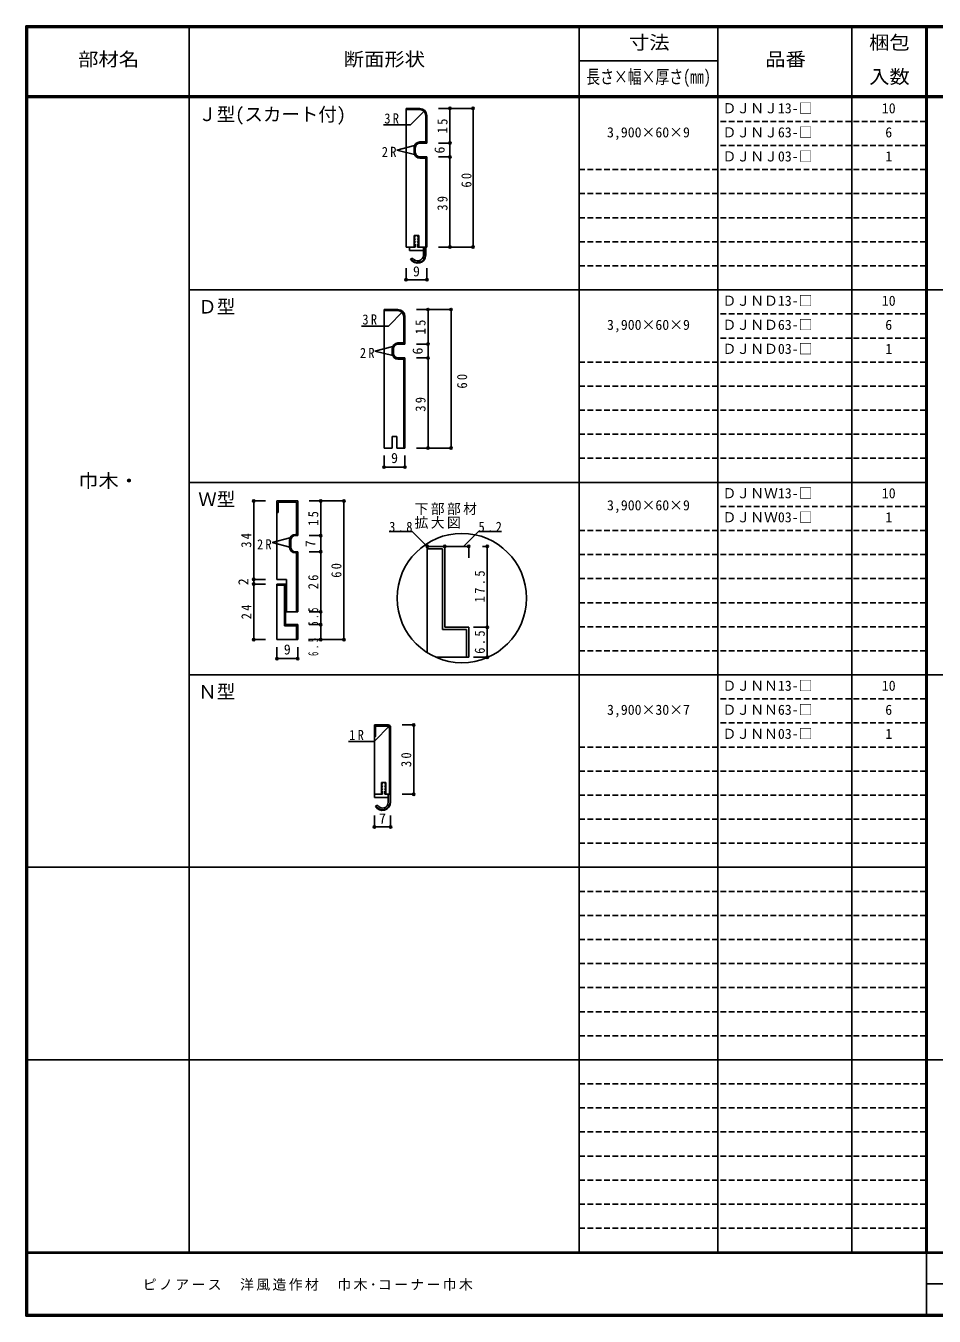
# Model space of a CAD drawing. Units: millimetres on the paper, enlarged 3 times, with parts at other scales. Extents: x -600 to 570, y -431 to 418.
# Drawn here: x -600 to -10, y -420 to 418 of the extents above; entities that cross this region are included whole.
import ezdxf
from ezdxf.enums import TextEntityAlignment as Align

# ---------------------------------------------------------------- set-up
doc = ezdxf.new("R2010")
doc.units = ezdxf.units.MM
doc.header["$LTSCALE"] = 3
doc.header["$PDMODE"] = 32
doc.header["$PDSIZE"] = 1.5
doc.linetypes.add('DASHED1', pattern=[1.8, 1.2, -0.6])
for name, color, linetype in [('0-3', 7, 'Continuous'), ('0-4', 3, 'Continuous'), ('0-A', 7, 'Continuous'), ('0-B', 7, 'Continuous'), ('1-A', 7, 'Continuous'), ('3-4', 3, 'Continuous'), ('3-A', 7, 'Continuous'), ('3-B', 4, 'Continuous'), ('F-1', 7, 'DASHED1'), ('F-A', 7, 'Continuous')]:
    doc.layers.add(name, color=color, linetype=linetype)
doc.styles.add('ＭＳ ゴシック', font='')
doc.styles.get('ＭＳ ゴシック').set_extended_font_data('MS Gothic')

msp = doc.modelspace()

# ---------------------------------------------------------------- linework, layer by layer
at = {"layer": '0-3'}
for p, q in [((-347.009, 281.316), (-347.759, 279.441)), ((-347.759, 277.566), (-347.009, 279.441)), ((-347.009, 279.441), (-347.759, 279.441)), ((-347.759, 275.691), (-347.009, 277.566)), ((-347.009, 277.566), (-347.759, 277.566)), ((-347.009, 281.316), (-345.509, 281.316)), ((-345.509, 281.316), (-344.759, 279.441)), ((-344.759, 277.566), (-345.509, 279.441)), ((-344.759, 279.441), (-345.509, 279.441)), ((-344.759, 275.691), (-345.509, 277.566)), ((-344.759, 277.566), (-345.509, 277.566)), ((-350.759, 273.816), (-350.759, 271.566)), ((-350.759, 273.816), (-347.009, 273.816)), ((-350.759, 271.566), (-341.759, 271.566)), ((-347.009, 275.691), (-347.759, 275.691)), ((-347.009, 275.691), (-347.009, 273.816)), ((-344.759, 275.691), (-345.509, 275.691)), ((-345.509, 275.691), (-345.509, 273.816)), ((-340.259, 273.816), (-345.509, 273.816)), ((-341.759, 273.816), (-341.759, 268.566)), ((-340.634, 273.816), (-340.634, 268.566)), ((-340.259, 273.816), (-340.259, 268.566)), ((-350.055, 265.941), (-348.756, 266.691)), ((-368.313, -74), (-369.063, -75.875)), ((-368.313, -74), (-366.813, -74)), ((-366.813, -74), (-366.063, -75.875)), ((-373.563, -81.5), (-373.563, -83.75)), ((-373.563, -81.5), (-368.313, -81.5)), ((-373.563, -83.75), (-364.563, -83.75)), ((-369.063, -77.75), (-368.313, -75.875)), ((-368.313, -75.875), (-369.063, -75.875)), ((-369.063, -79.625), (-368.313, -77.75)), ((-368.313, -77.75), (-369.063, -77.75)), ((-368.313, -79.625), (-369.063, -79.625)), ((-368.313, -79.625), (-368.313, -81.5)), ((-366.063, -77.75), (-366.813, -75.875)), ((-366.063, -75.875), (-366.813, -75.875)), ((-366.063, -79.625), (-366.813, -77.75)), ((-366.063, -77.75), (-366.813, -77.75)), ((-366.063, -79.625), (-366.813, -79.625)), ((-366.813, -79.625), (-366.813, -81.5)), ((-363.063, -81.5), (-366.813, -81.5)), ((-364.563, -81.5), (-364.563, -86.75)), ((-363.438, -81.5), (-363.438, -86.75)), ((-363.063, -81.5), (-363.063, -86.75)), ((-372.859, -89.375), (-371.56, -88.625))]:
    msp.add_line(p, q, dxfattribs=at)
for centre, radius in [((-345.509, 268.566), 5.25), ((-345.509, 268.566), 4.875), ((-345.509, 268.566), 3.75), ((-368.313, -86.75), 5.25), ((-368.313, -86.75), 4.875), ((-368.313, -86.75), 3.75)]:
    msp.add_arc(centre, radius, 210, 0, dxfattribs=at)
at = {"layer": '0-4'}
for p, q in [((-344.009, 363.816), (-353.009, 363.816)), ((-353.009, 273.816), (-353.009, 363.816)), ((-353.009, 363.066), (-344.062, 363.066)), ((-340.259, 359.262), (-340.259, 342.066)), ((-339.509, 359.316), (-339.509, 341.316)), ((-347.759, 335.316), (-347.759, 338.316)), ((-347.009, 335.316), (-347.009, 338.316)), ((-344.009, 342.066), (-340.259, 342.066)), ((-344.009, 341.316), (-339.509, 341.316)), ((-344.009, 332.316), (-339.509, 332.316)), ((-344.009, 331.566), (-340.259, 331.566)), ((-340.259, 273.816), (-340.259, 331.566)), ((-339.509, 273.816), (-339.509, 332.316)), ((-347.759, 281.316), (-344.759, 281.316)), ((-347.759, 281.316), (-347.759, 273.816)), ((-344.759, 281.316), (-344.759, 273.816)), ((-353.009, 273.816), (-347.759, 273.816)), ((-339.509, 273.816), (-344.759, 273.816)), ((-358.257, 233.275), (-367.257, 233.275)), ((-367.257, 143.275), (-367.257, 233.275)), ((-367.257, 232.525), (-358.311, 232.525)), ((-354.507, 228.722), (-354.507, 211.525)), ((-353.757, 228.775), (-353.757, 210.775)), ((-358.257, 211.525), (-354.507, 211.525)), ((-358.257, 210.775), (-353.757, 210.775)), ((-362.007, 204.775), (-362.007, 207.775)), ((-361.257, 204.775), (-361.257, 207.775)), ((-358.257, 201.775), (-353.757, 201.775)), ((-353.757, 143.275), (-353.757, 201.775)), ((-358.257, 201.025), (-354.507, 201.025)), ((-354.507, 143.275), (-354.507, 201.025)), ((-367.257, 143.275), (-362.007, 143.275)), ((-362.007, 150.775), (-359.007, 150.775)), ((-362.007, 150.775), (-362.007, 143.275)), ((-359.007, 150.775), (-359.007, 143.275)), ((-353.757, 143.275), (-359.007, 143.275)), ((-423.421, 108.937), (-436.921, 108.937)), ((-436.921, 108.937), (-436.921, 57.937)), ((-424.171, 108.187), (-436.171, 108.187)), ((-424.171, 87.187), (-424.171, 108.187)), ((-423.421, 86.437), (-423.421, 108.937)), ((-424.921, 87.187), (-424.171, 87.187)), ((-424.921, 86.437), (-423.421, 86.437)), ((-428.671, 78.937), (-428.671, 83.437)), ((-427.921, 78.937), (-427.921, 83.437)), ((-424.921, 75.937), (-423.421, 75.937)), ((-423.421, 36.937), (-423.421, 75.937)), ((-424.921, 75.187), (-424.171, 75.187)), ((-424.171, 36.937), (-424.171, 75.187)), ((-430.621, 57.937), (-436.921, 57.937)), ((-436.921, 54.937), (-436.921, 18.937)), ((-431.221, 54.937), (-436.921, 54.937)), ((-431.971, 54.187), (-436.921, 54.187)), ((-431.971, 54.187), (-431.971, 27.937)), ((-431.221, 54.937), (-431.221, 28.687)), ((-430.621, 36.937), (-430.621, 57.937)), ((-430.621, 36.937), (-423.421, 36.937)), ((-436.921, 18.937), (-423.421, 18.937)), ((-373.563, -81.5), (-373.563, -36.5)), ((-364.563, -36.5), (-373.563, -36.5)), ((-365.313, -37.25), (-372.813, -37.25)), ((-363.813, -38.75), (-363.813, -81.5)), ((-363.063, -38), (-363.063, -81.5)), ((-369.063, -74), (-366.063, -74)), ((-369.063, -74), (-369.063, -81.5)), ((-366.063, -74), (-366.063, -81.5)), ((-373.563, -81.5), (-369.063, -81.5)), ((-363.063, -81.5), (-366.063, -81.5))]:
    msp.add_line(p, q, dxfattribs=at)
for points in [[(-436.921, 101.437), (-436.171, 101.437), (-436.171, 108.187)], [(-424.171, 18.937), (-424.171, 27.937), (-431.971, 27.937)], [(-423.421, 18.937), (-423.421, 28.687), (-431.221, 28.687)], [(-373.563, -44), (-372.813, -44), (-372.813, -37.25)]]:
    msp.add_lwpolyline(points, dxfattribs=at)
for centre, radius, start, end in [((-344.009, 359.316), 4.5, 0, 90), ((-344.009, 359.316), 3.75, 0, 90), ((-344.009, 338.316), 3.75, 90, 180), ((-344.009, 335.316), 3.75, 180, 270), ((-344.009, 338.316), 3, 90, 180), ((-344.009, 335.316), 3, 180, 270), ((-358.257, 228.775), 4.5, 0, 90), ((-358.257, 228.775), 3.75, 0, 90), ((-358.257, 207.775), 3.75, 90, 180), ((-358.257, 207.775), 3, 90, 180), ((-358.257, 204.775), 3.75, 180, 270), ((-358.257, 204.775), 3, 180, 270), ((-424.921, 83.437), 3.75, 90, 180), ((-424.921, 83.437), 3, 90, 180), ((-424.921, 78.937), 3.75, 180, 270), ((-424.921, 78.937), 3, 180, 270), ((-365.313, -38.75), 1.5, 0, 90), ((-364.563, -38), 1.5, 0, 90)]:
    msp.add_arc(centre, radius, start, end, dxfattribs=at)
at = {"layer": '0-B', "color": 4}
for p, q in [((-309.509, 363.816), (-332.009, 363.816)), ((-324.509, 363.816), (-324.509, 273.816)), ((-309.509, 363.816), (-309.509, 273.816)), ((-347.459, 339.786), (-359.009, 336.816)), ((-347.462, 333.853), (-359.009, 336.816)), ((-324.509, 341.316), (-332.009, 341.316)), ((-324.509, 332.316), (-332.009, 332.316)), ((-309.509, 273.816), (-332.009, 273.816)), ((-353.009, 252.571), (-353.009, 260.071)), ((-339.509, 252.571), (-339.509, 260.071)), ((-353.009, 252.571), (-339.509, 252.571)), ((-355.075, 231.957), (-364.484, 222.548)), ((-323.757, 233.275), (-346.257, 233.275)), ((-338.757, 233.275), (-338.757, 143.275)), ((-323.757, 233.275), (-323.757, 143.275)), ((-364.484, 222.548), (-381.862, 222.548)), ((-338.757, 210.775), (-346.257, 210.775)), ((-361.707, 209.245), (-373.257, 206.275)), ((-361.71, 203.312), (-373.257, 206.275)), ((-338.757, 201.775), (-346.257, 201.775)), ((-323.757, 143.275), (-346.257, 143.275)), ((-367.257, 130.872), (-367.257, 138.372)), ((-353.757, 130.872), (-353.757, 138.372)), ((-367.257, 130.872), (-353.757, 130.872)), ((-451.921, 57.937), (-451.921, 108.937)), ((-451.921, 108.937), (-444.421, 108.937)), ((-408.421, 108.937), (-415.921, 108.937)), ((-408.421, 86.437), (-408.421, 108.937)), ((-393.421, 108.937), (-408.421, 108.937)), ((-393.421, 108.937), (-393.421, 18.937)), ((-428.534, 84.907), (-440.084, 81.937)), ((-408.421, 86.437), (-415.921, 86.437)), ((-408.421, 75.937), (-408.421, 86.437)), ((-428.537, 78.974), (-440.084, 81.937)), ((-408.421, 75.937), (-415.921, 75.937)), ((-408.421, 36.937), (-408.421, 75.937)), ((-451.921, 54.937), (-451.921, 57.937)), ((-451.921, 57.937), (-444.421, 57.937)), ((-451.921, 18.937), (-451.921, 54.937)), ((-451.921, 54.937), (-444.421, 54.937)), ((-408.421, 36.937), (-415.921, 36.937)), ((-408.421, 28.687), (-408.421, 36.937)), ((-408.421, 28.687), (-415.921, 28.687)), ((-408.421, 18.937), (-408.421, 28.687)), ((-451.921, 18.937), (-444.421, 18.937)), ((-408.421, 18.937), (-415.921, 18.937)), ((-393.421, 18.937), (-408.421, 18.937)), ((-436.921, 6.534), (-436.921, 14.034)), ((-423.421, 6.534), (-423.421, 14.034)), ((-436.921, 6.534), (-423.421, 6.534)), ((-363.504, -36.939), (-373.792, -47.227)), ((-348.063, -36.5), (-355.563, -36.5)), ((-348.063, -36.5), (-348.063, -81.5)), ((-373.792, -47.227), (-390.419, -47.227)), ((-348.063, -81.5), (-355.563, -81.5)), ((-373.563, -102.745), (-373.563, -95.245)), ((-363.063, -102.745), (-363.063, -95.245)), ((-373.563, -102.745), (-363.063, -102.745))]:
    msp.add_line(p, q, dxfattribs=at)
msp.add_lwpolyline([(-340.827, 362.498), (-350.236, 353.089), (-367.613, 353.089)], dxfattribs=at)
at = {"layer": '0-B'}
for p in [(-324.509, 363.816), (-309.509, 363.816), (-324.509, 341.316), (-324.509, 332.316), (-324.509, 273.816), (-309.509, 273.816), (-353.009, 252.571), (-339.509, 252.571), (-338.757, 233.275), (-323.757, 233.275), (-338.757, 210.775), (-338.757, 201.775), (-338.757, 143.275), (-323.757, 143.275), (-367.257, 130.872), (-353.757, 130.872), (-451.921, 108.937), (-408.421, 108.937), (-393.421, 108.937), (-408.421, 86.437), (-408.421, 75.937), (-451.921, 57.937), (-451.921, 54.937), (-408.421, 36.937), (-408.421, 28.687), (-451.921, 18.937), (-408.421, 18.937), (-393.421, 18.937), (-436.921, 6.534), (-423.421, 6.534), (-348.063, -36.5), (-348.063, -81.5), (-373.563, -102.745), (-363.063, -102.745)]:
    msp.add_point(p, dxfattribs=at)
at = {"layer": '3-4'}
for p, q in [((-327.877, 79.424), (-339.277, 79.424)), ((-339.277, 79.424), (-339.277, 10.398)), ((-329.377, 77.924), (-339.277, 77.924)), ((-329.377, 77.924), (-329.377, 25.424)), ((-327.877, 79.424), (-327.877, 26.924)), ((-333.702, 7.424), (-312.277, 7.424))]:
    msp.add_line(p, q, dxfattribs=at)
for points in [[(-313.777, 7.424), (-313.777, 25.424), (-329.377, 25.424)], [(-312.277, 7.424), (-312.277, 26.924), (-327.877, 26.924)]]:
    msp.add_lwpolyline(points, dxfattribs=at)
at = {"layer": '3-A'}
msp.add_circle((-316.777, 45.863), 42, dxfattribs=at)
at = {"layer": '3-B'}
for p, q in [((-349.034, 89.181), (-364.034, 89.181)), ((-315.727, 79.424), (-305.97, 89.181)), ((-305.97, 89.181), (-290.97, 89.181)), ((-339.277, 79.424), (-327.877, 79.424)), ((-312.277, 79.424), (-327.877, 79.424)), ((-327.877, 71.989), (-327.877, 79.424)), ((-312.277, 71.989), (-312.277, 79.424)), ((-300.277, 79.424), (-303.476, 79.424)), ((-300.277, 79.424), (-300.277, 7.424)), ((-300.277, 26.924), (-309.277, 26.924)), ((-300.277, 7.424), (-309.277, 7.424))]:
    msp.add_line(p, q, dxfattribs=at)
msp.add_lwpolyline([(-339.277, 71.989), (-339.277, 79.424), (-349.034, 89.181)], dxfattribs=at)
at = {"layer": '3-B', "color": 7}
for p in [(-339.277, 79.424), (-327.877, 79.424), (-312.277, 79.424), (-300.277, 79.424), (-300.277, 26.924), (-300.277, 7.424)]:
    msp.add_point(p, dxfattribs=at)
at = {"layer": 'F-1', "color": 6, "linetype": 'Continuous'}
for p, q in [((-600, 417.5), (-600, -420.5)), ((-600, 417), (570, 417)), ((-600, 416.5), (570, 416.5)), ((-599.5, 417.5), (-599.5, -420.5)), ((-599, 417.5), (-599, -420.5)), ((-15.5, 417.505), (-15.5, -379.5)), ((-15, 417.5), (-15, -379.5)), ((-14.5, 417.505), (-14.5, -379.5)), ((570, 372), (-600, 372)), ((570, 371), (-600, 371)), ((570, -379), (-600, -379)), ((570, -379.5), (-600, -379.5)), ((-15, -379.5), (-15, -419.5)), ((-15, -399.5), (569, -399.501)), ((570, -419.5), (-600, -419.5)), ((570, -420), (-600, -420)), ((570, -420.5), (-600, -420.5))]:
    msp.add_line(p, q, dxfattribs=at)
at = {"layer": 'F-1', "linetype": 'Continuous'}
for p, q in [((-494, 417.5), (-494, -379)), ((-240.5, 417.505), (-240.5, -379.5)), ((-150.5, 417.5), (-150.5, -379.505)), ((-63.5, 417.5), (-63.5, -379.505)), ((-240.5, 394.745), (-150.5, 394.745)), ((-14.5, 246), (-494, 246)), ((569, 246), (-14.5, 246)), ((-14.5, 121), (-494, 121)), ((-14.5, -4), (-494, -4)), ((569, -4), (-14.5, -4)), ((-14.5, -129), (-599, -129)), ((-14.5, -254), (-599, -254)), ((569, -254), (-14.5, -254))]:
    msp.add_line(p, q, dxfattribs=at)
at = {"layer": 'F-1'}
for p, q in [((-15.5, 355.375), (-150.5, 355.375)), ((-15.5, 339.75), (-150.5, 339.75)), ((-15.5, 324.125), (-240.5, 324.125)), ((-15.5, 308.5), (-240.5, 308.5)), ((-15.5, 292.875), (-240.5, 292.875)), ((-15.5, 277.25), (-240.5, 277.25)), ((-15.5, 261.625), (-240.5, 261.625)), ((-15.5, 230.375), (-150.5, 230.375)), ((-15.5, 214.75), (-150.5, 214.75)), ((-15.5, 199.125), (-240.5, 199.125)), ((-15.5, 183.5), (-240.5, 183.5)), ((-15.5, 167.875), (-240.5, 167.875)), ((-15.5, 152.25), (-240.5, 152.25)), ((-15.5, 136.625), (-240.5, 136.625)), ((-15.5, 105.375), (-150.5, 105.375)), ((-15.5, 89.75), (-240.5, 89.75)), ((-15.5, 74.125), (-240.5, 74.125)), ((-15.5, 58.5), (-240.5, 58.5)), ((-15.5, 42.875), (-240.5, 42.875)), ((-15.5, 27.25), (-240.5, 27.25)), ((-15.5, 11.625), (-240.5, 11.625)), ((-15.5, -19.625), (-150.5, -19.625)), ((-15.5, -35.25), (-150.5, -35.25)), ((-15.5, -50.875), (-240.5, -50.875)), ((-15.5, -66.5), (-240.5, -66.5)), ((-15.5, -82.125), (-240.5, -82.125)), ((-15.5, -97.75), (-240.5, -97.75)), ((-15.5, -113.375), (-240.5, -113.375)), ((-15.5, -129), (-240.5, -129)), ((-15.5, -144.625), (-240.5, -144.625)), ((-15.5, -160.25), (-240.5, -160.25)), ((-15.5, -175.875), (-240.5, -175.875)), ((-15.5, -191.5), (-240.5, -191.5)), ((-15.5, -207.125), (-240.5, -207.125)), ((-15.5, -222.75), (-240.5, -222.75)), ((-15.5, -238.375), (-240.5, -238.375)), ((-15.5, -269.625), (-240.5, -269.625)), ((-15.5, -285.25), (-240.5, -285.25)), ((-15.5, -300.875), (-240.5, -300.875)), ((-15.5, -316.5), (-240.5, -316.5)), ((-15.5, -332.125), (-240.5, -332.125)), ((-15.5, -347.75), (-240.5, -347.75)), ((-15.5, -363.375), (-240.5, -363.375))]:
    msp.add_line(p, q, dxfattribs=at)
at = {"layer": 'F-1', "color": 6, "linetype": 'Continuous'}
msp.add_lwpolyline([(-600, 417.5), (570, 417.5), (570, -420.5)], dxfattribs=at)

# ---------------------------------------------------------------- texts
at = {"layer": '0-A', "style": 'ＭＳ ゴシック'}
for s, p in [('ＤＪＮＪ13-□', (-147.5, 358.688)), ('10', (-44, 358.688)), ('ＤＪＮＪ63-□', (-147.5, 343.063)), ('3,900×60×9', (-222.5, 343.063)), ('6', (-41.75, 343.063)), ('ＤＪＮＪ03-□', (-147.5, 327.438)), ('1', (-41.75, 327.438)), ('ＤＪＮＤ13-□', (-147.5, 233.688)), ('10', (-44, 233.688)), ('3,900×60×9', (-222.5, 218.063)), ('ＤＪＮＤ63-□', (-147.5, 218.063)), ('6', (-41.75, 218.063)), ('ＤＪＮＤ03-□', (-147.5, 202.438)), ('1', (-41.75, 202.438)), ('ＤＪＮＷ13-□', (-147.5, 108.688)), ('3,900×60×9', (-222.5, 100.875)), ('10', (-44, 108.688)), ('ＤＪＮＷ03-□', (-147.5, 93.063)), ('1', (-41.75, 93.063)), ('ＤＪＮＮ13-□', (-147.5, -16.312)), ('10', (-44, -16.312)), ('3,900×30×7', (-222.5, -31.937)), ('ＤＪＮＮ63-□', (-147.5, -31.937)), ('6', (-41.75, -31.937)), ('ＤＪＮＮ03-□', (-147.5, -47.562)), ('1', (-41.75, -47.562))]:
    msp.add_text(s, height=6.598, dxfattribs=at).set_placement(p, align=Align.BOTTOM_LEFT)
at = {"layer": '0-A', "style": 'ＭＳ ゴシック', "width": 1.1}
msp.add_text('巾木・', height=8.798, dxfattribs=at).set_placement((-566, 115), align=Align.BOTTOM_LEFT)
at = {"layer": '0-B', "style": 'ＭＳ ゴシック'}
for s, p in [('6', (-326.009, 334.566)), ('6', (-340.257, 204.025)), ('7', (-409.921, 78.937)), ('2', (-453.421, 54.187))]:
    msp.add_text(s, height=6.598, rotation=90, dxfattribs=at).set_placement(p, align=Align.BOTTOM_LEFT)
for s, p in [('9', (-348.509, 252.793)), ('9', (-362.757, 131.566)), ('9', (-432.421, 7.228)), ('7', (-370.563, -102.523))]:
    msp.add_text(s, height=6.598, dxfattribs=at).set_placement(p, align=Align.BOTTOM_LEFT)
at = {"layer": '0-B', "char_height": 6.598, "attachment_point": 7, "style": 'ＭＳ ゴシック'}
for s, insert in [('\\T1.36;\\W0.9;3R', (-367.153, 353.945)), ('\\T1.36;\\W0.9;2R', (-368.759, 332.316)), ('\\T1.36;\\W0.9;3R', (-381.402, 223.404)), ('\\T1.36;\\W0.9;2R', (-383.007, 201.775)), ('\\T1.36;\\W0.9;2R', (-449.834, 77.437)), ('\\T1.36;\\W0.9;1R', (-389.959, -46.371))]:
    msp.add_mtext(s, dxfattribs=dict(at, insert=insert))
at = {"layer": '0-B', "char_height": 6.598, "attachment_point": 7, "rotation": 90, "style": 'ＭＳ ゴシック'}
for s, insert in [('\\T1.36;\\W0.9;15', (-326.009, 347.691)), ('\\T1.36;\\W0.9;60', (-310.441, 312.441)), ('\\T1.36;\\W0.9;39', (-326.009, 297.441)), ('\\T1.36;\\W0.9;15', (-340.257, 217.15)), ('\\T1.36;\\W0.9;60', (-313.257, 181.9)), ('\\T1.36;\\W0.9;39', (-340.257, 166.9)), ('\\T1.36;\\W0.9;15', (-409.921, 92.812)), ('\\T1.36;\\W0.9;34', (-453.421, 78.562)), ('\\T1.36;\\W0.9;60', (-394.921, 59.062)), ('\\T1.36;\\W0.9;26', (-409.921, 51.562)), ('\\T1.36;\\W0.9;24', (-453.421, 32.062)), ('\\T1.67;\\W0.5;5.5', (-409.921, 27.937)), ('\\T1.67;\\W0.5;6.5', (-409.921, 8.287)), ('\\T1.36;\\W0.9;30', (-349.563, -63.875))]:
    msp.add_mtext(s, dxfattribs=dict(at, insert=insert))
at = {"layer": '1-A', "style": 'ＭＳ ゴシック'}
for s, p in [('Ｊ型(スカート付)', (-488, 353)), ('Ｄ型', (-488, 228)), ('Ｗ型', (-488, 103)), ('Ｎ型', (-488, -22))]:
    msp.add_text(s, height=8.798, dxfattribs=at).set_placement(p, align=Align.BOTTOM_LEFT)
at = {"layer": '3-A', "char_height": 6.598, "attachment_point": 7, "style": 'ＭＳ ゴシック'}
for s, insert in [('\\T1.17;下部部材', (-347.527, 99.863)), ('\\T1.17;拡大図', (-347.527, 90.863))]:
    msp.add_mtext(s, dxfattribs=dict(at, insert=insert))
at = {"layer": '3-B', "color": 7, "char_height": 6.598, "attachment_point": 7, "style": 'ＭＳ ゴシック'}
for s, insert in [('\\T1.38;\\W0.9;3.8', (-364.034, 88.749)), ('\\T1.38;\\W0.9;5.2', (-305.97, 88.749))]:
    msp.add_mtext(s, dxfattribs=dict(at, insert=insert))
at = {"layer": '3-B', "color": 7, "char_height": 6.598, "attachment_point": 7, "rotation": 90, "style": 'ＭＳ ゴシック'}
for s, insert in [('\\T1.38;\\W0.9;17.5', (-301.777, 43.049)), ('\\T1.38;\\W0.9;6.5', (-301.777, 9.674))]:
    msp.add_mtext(s, dxfattribs=dict(at, insert=insert))
at = {"layer": 'F-A', "style": 'ＭＳ ゴシック'}
for s, width, p in [('寸法', 1.1, (-208.25, 399.623)), ('梱包', 1.1, (-52.25, 399.625)), ('部材名', 1.1, (-566, 388.75)), ('断面形状', 1.1, (-393.5, 388.75)), ('品番', 1.1, (-119.75, 388.75)), ('長さ×幅×厚さ(㎜)', 0.75, (-236, 377.373)), ('入数', 1.1, (-52.25, 377.375))]:
    msp.add_text(s, height=8.798, dxfattribs=dict(at, width=width)).set_placement(p, align=Align.BOTTOM_LEFT)
at = {"layer": 'F-A', "insert": (-524, -404), "char_height": 6.598, "attachment_point": 7, "style": 'ＭＳ ゴシック'}
msp.add_mtext('\\T1.17;ピノアース\u3000洋風造作材\u3000巾木･コーナー巾木', dxfattribs=at)

doc.saveas('drawing.dxf')
